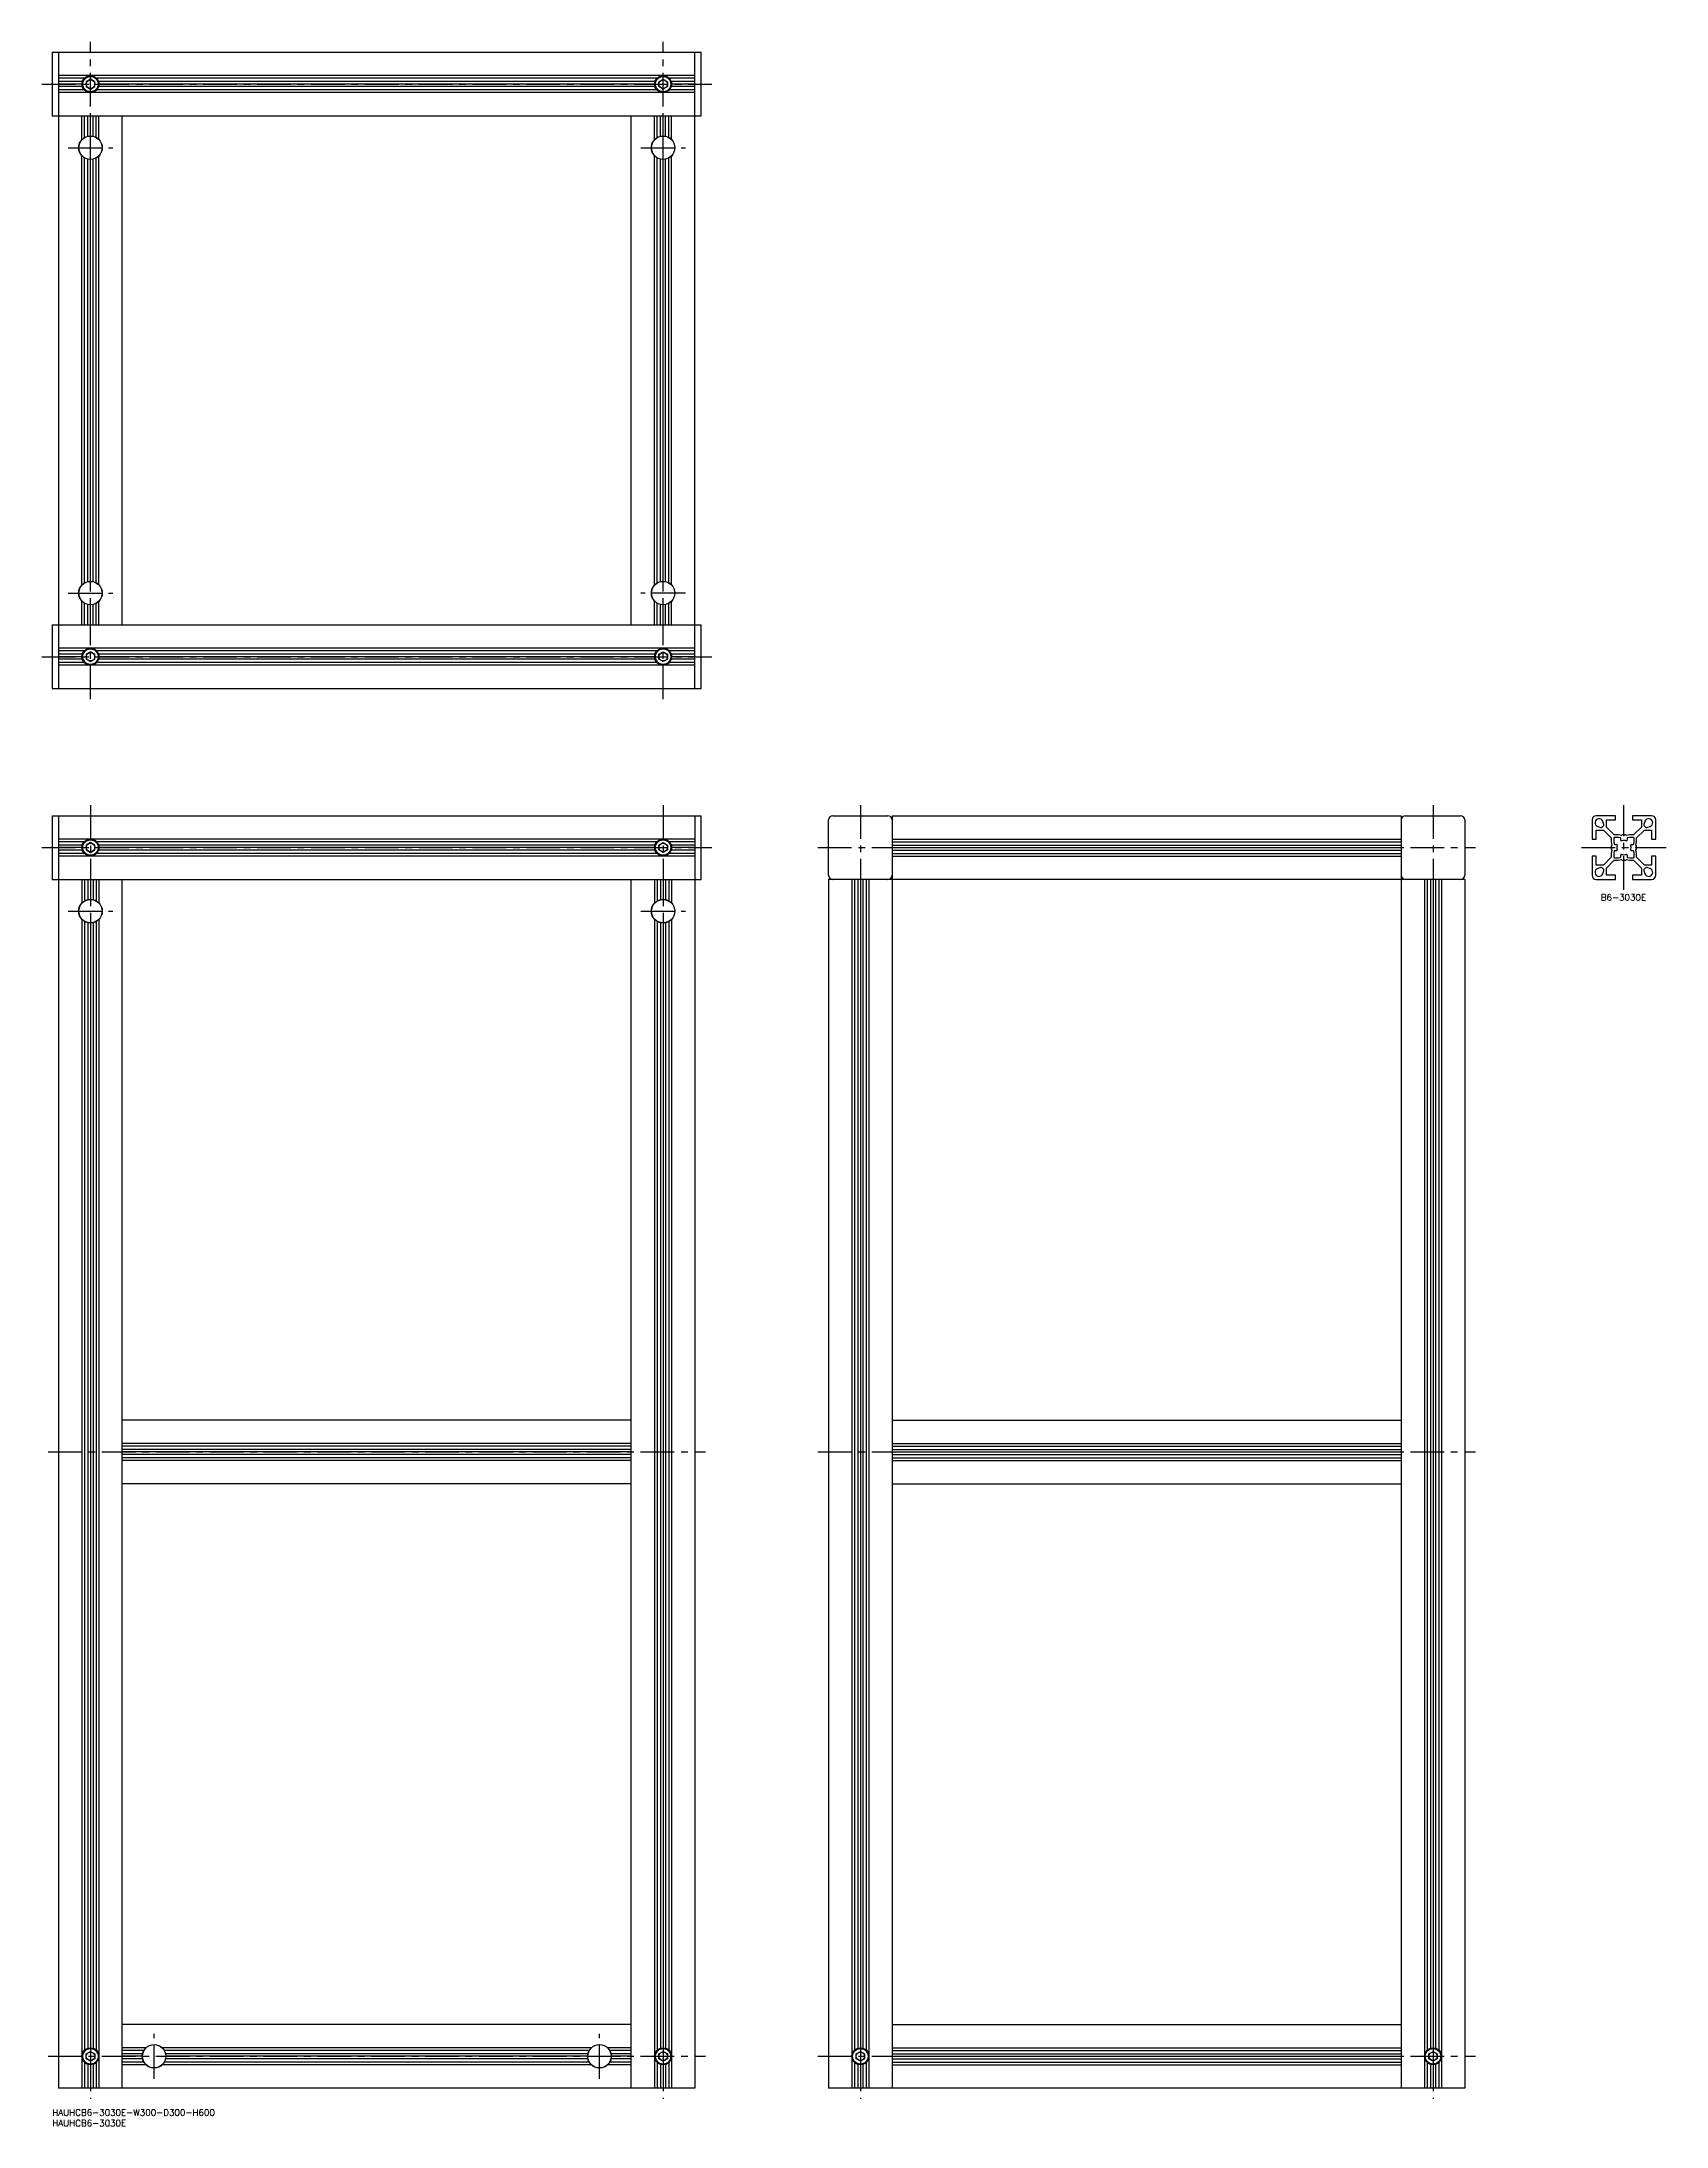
# Model space of a CAD drawing. Extents: x -5 to 761, y -8 to 975.
import ezdxf

# ---------------------------------------------------------------- set-up
doc = ezdxf.new("R2010")
doc.units = 0
doc.header["$LTSCALE"] = 0.5
doc.linetypes.add('CENTER', pattern=[50.8, 31.75, -6.35, 6.35, -6.35])
for name, color, linetype in [('MSM_CENTER', 1, 'CENTER'), ('MSM_CONTINUOUS', 7, 'CONTINUOUS'), ('MSM_NARROW', 5, 'CONTINUOUS'), ('MSM_PART_NUMBER', 7, 'CONTINUOUS')]:
    doc.layers.add(name, color=color, linetype=linetype)
doc.styles.get("Standard").update_dxf_attribs({"font": 'txt.shx', "height": 3, "bigfont": 'bigfont.shx'})

# ---------------------------------------------------------------- blocks, each defined once
blk = doc.blocks.new('*U8')
at = {"layer": 'MSM_PART_NUMBER'}
blk.add_text('HAUHCB6-3030E-W300-D300-H600', height=3, dxfattribs=at).set_placement((0, -3))
blk = doc.blocks.new('*U9')
at = {"layer": 'MSM_PART_NUMBER'}
blk.add_text('HAUHCB6-3030E', height=3, dxfattribs=at).set_placement((0, -8))
blk = doc.blocks.new('*U10')
at = {"layer": 'MSM_PART_NUMBER'}
blk.add_text('B6-3030E', height=3, dxfattribs=at).set_placement((730.13, 569.97))

msp = doc.modelspace()

# ---------------------------------------------------------------- linework, layer by layer
at = {"layer": 'MSM_CENTER'}
for p, q in [((18, 665), (18, 975)), ((288, 665), (288, 975)), ((-5, 955), (311, 955)), ((7.45, 925), (28.55, 925)), ((277.45, 925), (298.55, 925)), ((7.45, 715), (28.55, 715)), ((298.55, 715), (277.45, 715)), ((-5, 685), (311, 685)), ((18, 615), (18, 5)), ((288, 615), (288, 5)), ((381, 615), (381, 5)), ((651, 615), (651, 5)), ((741, 575), (741, 615)), ((-5, 595), (311, 595)), ((361, 595), (671, 595)), ((721, 595), (761, 595)), ((7.45, 565), (28.55, 565)), ((277.45, 565), (298.55, 565)), ((-2, 310), (308, 310)), ((361, 310), (671, 310)), ((48, 14.45), (48, 35.55)), ((258, 14.45), (258, 35.55)), ((-2, 25), (308, 25)), ((361, 25), (671, 25))]:
    msp.add_line(p, q, dxfattribs=at)
at = {"layer": 'MSM_CONTINUOUS'}
for p, q in [((0, 970), (306, 970)), ((0, 970), (0, 940)), ((3, 970), (3, 670)), ((303, 670), (303, 970)), ((306, 940), (306, 970)), ((303, 959), (3, 959)), ((15.09, 957.74), (3, 957.74)), ((14.18, 956.2), (3, 956.2)), ((14, 955), (3, 955)), ((14.18, 953.8), (3, 953.8)), ((18, 957.31), (16, 956.15)), ((16, 956.15), (16, 953.85)), ((16, 953.85), (18, 952.69)), ((20, 956.15), (18, 957.31)), ((18, 952.69), (20, 953.85)), ((20, 953.85), (20, 956.15)), ((285.09, 957.74), (20.91, 957.74)), ((284.18, 956.2), (21.82, 956.2)), ((284.18, 953.8), (21.82, 953.8)), ((284, 955), (22, 955)), ((286, 956.15), (288, 957.31)), ((286, 953.85), (286, 956.15)), ((288, 952.69), (286, 953.85)), ((288, 957.31), (290, 956.15)), ((290, 953.85), (288, 952.69)), ((290, 956.15), (290, 953.85)), ((303, 957.74), (290.91, 957.74)), ((303, 956.2), (291.82, 956.2)), ((303, 953.8), (291.82, 953.8)), ((303, 955), (292, 955)), ((15.09, 952.26), (3, 952.26)), ((303, 951), (3, 951)), ((285.09, 952.26), (20.91, 952.26)), ((303, 952.26), (290.91, 952.26)), ((0, 940), (306, 940)), ((14, 928.85), (14, 940)), ((15.26, 929.82), (15.26, 940)), ((16.8, 930.42), (16.8, 940)), ((18, 930.55), (18, 940)), ((19.2, 930.42), (19.2, 940)), ((20.74, 929.82), (20.74, 940)), ((22, 928.85), (22, 940)), ((33, 700), (33, 940)), ((273, 700), (273, 940)), ((284, 928.85), (284, 940)), ((285.26, 929.82), (285.26, 940)), ((286.8, 930.42), (286.8, 940)), ((288, 930.55), (288, 940)), ((289.2, 930.42), (289.2, 940)), ((290.74, 929.82), (290.74, 940)), ((292, 928.85), (292, 940)), ((15, 929.67), (15, 929.61)), ((21, 929.61), (21, 929.67)), ((285, 929.67), (285, 929.61)), ((291, 929.61), (291, 929.67)), ((14, 718.85), (14, 921.15)), ((15, 920.39), (15, 920.33)), ((15.26, 719.82), (15.26, 920.18)), ((16.8, 720.42), (16.8, 919.58)), ((18, 720.55), (18, 919.45)), ((19.2, 720.42), (19.2, 919.58)), ((20.74, 719.82), (20.74, 920.18)), ((21, 920.33), (21, 920.39)), ((22, 718.85), (22, 921.15)), ((284, 718.85), (284, 921.15)), ((285, 920.39), (285, 920.33)), ((285.26, 719.82), (285.26, 920.18)), ((286.8, 720.42), (286.8, 919.58)), ((288, 720.55), (288, 919.45)), ((289.2, 720.42), (289.2, 919.58)), ((290.74, 719.82), (290.74, 920.18)), ((291, 920.33), (291, 920.39)), ((292, 718.85), (292, 921.15)), ((15, 719.61), (15, 719.67)), ((21, 719.67), (21, 719.61)), ((285, 719.67), (285, 719.61)), ((291, 719.61), (291, 719.67)), ((14, 700), (14, 711.15)), ((15, 710.33), (15, 710.39)), ((15.26, 700), (15.26, 710.18)), ((16.8, 700), (16.8, 709.58)), ((18, 700), (18, 709.45)), ((19.2, 700), (19.2, 709.58)), ((20.74, 700), (20.74, 710.18)), ((21, 710.39), (21, 710.33)), ((22, 700), (22, 711.15)), ((284, 700), (284, 711.15)), ((285, 710.39), (285, 710.33)), ((285.26, 700), (285.26, 710.18)), ((286.8, 700), (286.8, 709.58)), ((288, 700), (288, 709.45)), ((289.2, 700), (289.2, 709.58)), ((290.74, 700), (290.74, 710.18)), ((291, 710.33), (291, 710.39)), ((292, 700), (292, 711.15)), ((0, 700), (0, 670)), ((0, 700), (306, 700)), ((306, 670), (306, 700)), ((303, 689), (3, 689)), ((15.09, 687.74), (3, 687.74)), ((14.18, 686.2), (3, 686.2)), ((14, 685), (3, 685)), ((14.18, 683.8), (3, 683.8)), ((15.09, 682.26), (3, 682.26)), ((303, 681), (3, 681)), ((18, 687.31), (16, 686.15)), ((16, 686.15), (16, 683.85)), ((16, 683.85), (18, 682.69)), ((20, 686.15), (18, 687.31)), ((18, 682.69), (20, 683.85)), ((20, 683.85), (20, 686.15)), ((285.09, 687.74), (20.91, 687.74)), ((285.09, 682.26), (20.91, 682.26)), ((284.18, 686.2), (21.82, 686.2)), ((284.18, 683.8), (21.82, 683.8)), ((284, 685), (22, 685)), ((286, 686.15), (288, 687.31)), ((286, 683.85), (286, 686.15)), ((288, 682.69), (286, 683.85)), ((288, 687.31), (290, 686.15)), ((290, 683.85), (288, 682.69)), ((290, 686.15), (290, 683.85)), ((303, 687.74), (290.91, 687.74)), ((303, 682.26), (290.91, 682.26)), ((303, 686.2), (291.82, 686.2)), ((303, 683.8), (291.82, 683.8)), ((303, 685), (292, 685)), ((0, 670), (306, 670)), ((0, 610), (0, 580)), ((0, 610), (306, 610)), ((3, 610), (3, 10)), ((303, 610), (303, 10)), ((306, 580), (306, 610)), ((368, 610), (394, 610)), ((396, 610), (396, 10)), ((396, 610), (636, 610)), ((636, 610), (636, 10)), ((638, 610), (664, 610)), ((737, 610), (728, 610)), ((737, 608), (737, 610)), ((754, 610), (745, 610)), ((745, 610), (745, 608)), ((366, 582), (366, 608)), ((666, 608), (666, 582)), ((726, 608), (726, 599)), ((728, 599), (728, 603.25)), ((728, 603.25), (731.34, 603.25)), ((728.64, 604.92), (729.66, 604.54)), ((731.46, 606.34), (731.08, 607.36)), ((731.34, 603.25), (735, 599.59)), ((732.75, 604.66), (732.75, 608)), ((732.75, 608), (737, 608)), ((736.41, 601), (732.75, 604.66)), ((738.26, 601), (736.41, 601)), ((738.36, 599.8), (736.5, 599.8)), ((739.8, 600.7), (738.26, 601)), ((739.26, 599.63), (738.41, 599.79)), ((740.25, 600.96), (739.8, 600.7)), ((741, 600.7), (740.55, 600.96)), ((741.45, 600.96), (741, 600.7)), ((742.2, 600.7), (741.75, 600.96)), ((743.74, 601), (742.2, 600.7)), ((743.59, 599.79), (742.74, 599.63)), ((745.5, 599.8), (743.64, 599.8)), ((745.59, 601), (743.74, 601)), ((745, 608), (749.25, 608)), ((749.25, 604.66), (745.59, 601)), ((747, 599.59), (750.66, 603.25)), ((749.25, 608), (749.25, 604.66)), ((750.92, 607.36), (750.54, 606.34)), ((750.66, 603.25), (754, 603.25)), ((752.34, 604.54), (753.36, 604.92)), ((754, 603.25), (754, 599)), ((756, 599), (756, 608)), ((303, 599), (3, 599)), ((15.09, 597.74), (3, 597.74)), ((14.18, 596.2), (3, 596.2)), ((14, 595), (3, 595)), ((14.18, 593.8), (3, 593.8)), ((15.09, 592.26), (3, 592.26)), ((303, 591), (3, 591)), ((18, 597.31), (16, 596.15)), ((16, 596.15), (16, 593.85)), ((16, 593.85), (18, 592.69)), ((20, 596.15), (18, 597.31)), ((18, 592.69), (20, 593.85)), ((20, 593.85), (20, 596.15)), ((285.09, 597.74), (20.91, 597.74)), ((285.09, 592.26), (20.91, 592.26)), ((284.18, 596.2), (21.82, 596.2)), ((284.18, 593.8), (21.82, 593.8)), ((284, 595), (22, 595)), ((286, 596.15), (288, 597.31)), ((286, 593.85), (286, 596.15)), ((288, 592.69), (286, 593.85)), ((288, 597.31), (290, 596.15)), ((290, 593.85), (288, 592.69)), ((290, 596.15), (290, 593.85)), ((303, 597.74), (290.91, 597.74)), ((303, 592.26), (290.91, 592.26)), ((303, 596.2), (291.82, 596.2)), ((303, 593.8), (291.82, 593.8)), ((303, 595), (292, 595)), ((396, 599), (636, 599)), ((396, 597.74), (636, 597.74)), ((396, 596.2), (636, 596.2)), ((396, 595), (636, 595)), ((396, 593.8), (636, 593.8)), ((396, 592.26), (636, 592.26)), ((396, 591), (636, 591)), ((726, 599), (728, 599)), ((726, 591), (726, 582)), ((728, 591), (726, 591)), ((728, 586.75), (728, 591)), ((735, 590.41), (731.34, 586.75)), ((735, 599.59), (735, 597.74)), ((735, 597.74), (735.3, 596.2)), ((735.3, 593.8), (735, 592.26)), ((735, 592.26), (735, 590.41)), ((735.3, 596.2), (735.04, 595.75)), ((735.04, 595.45), (735.3, 595)), ((735.3, 595), (735.04, 594.55)), ((735.04, 594.25), (735.3, 593.8)), ((736.2, 599.5), (736.2, 597.64)), ((736.2, 592.36), (736.2, 590.5)), ((736.21, 597.59), (736.37, 596.74)), ((736.37, 593.26), (736.21, 592.41)), ((736.5, 590.2), (738.36, 590.2)), ((736.66, 596.5), (737.5, 596.5)), ((737.5, 593.5), (736.66, 593.5)), ((738.41, 590.21), (739.26, 590.37)), ((739.5, 598.5), (739.5, 599.34)), ((739.5, 590.66), (739.5, 591.5)), ((742.5, 599.34), (742.5, 598.5)), ((742.5, 591.5), (742.5, 590.66)), ((742.74, 590.37), (743.59, 590.21)), ((743.64, 590.2), (745.5, 590.2)), ((744.5, 596.5), (745.34, 596.5)), ((745.34, 593.5), (744.5, 593.5)), ((745.63, 596.74), (745.79, 597.59)), ((745.79, 592.41), (745.63, 593.26)), ((745.8, 597.64), (745.8, 599.5)), ((745.8, 590.5), (745.8, 592.36)), ((746.7, 596.2), (747, 597.74)), ((746.96, 595.75), (746.7, 596.2)), ((746.7, 595), (746.96, 595.45)), ((746.96, 594.55), (746.7, 595)), ((746.7, 593.8), (746.96, 594.25)), ((747, 592.26), (746.7, 593.8)), ((747, 597.74), (747, 599.59)), ((747, 590.41), (747, 592.26)), ((750.66, 586.75), (747, 590.41)), ((754, 599), (756, 599)), ((754, 591), (754, 586.75)), ((756, 591), (754, 591)), ((756, 582), (756, 591)), ((0, 580), (306, 580)), ((14, 580), (14, 568.85)), ((15.26, 580), (15.26, 569.82)), ((16.8, 580), (16.8, 570.42)), ((18, 580), (18, 570.55)), ((19.2, 580), (19.2, 570.42)), ((20.74, 580), (20.74, 569.82)), ((22, 580), (22, 568.85)), ((33, 10), (33, 580)), ((273, 10), (273, 580)), ((284, 580), (284, 568.85)), ((285.26, 580), (285.26, 569.82)), ((286.8, 580), (286.8, 570.42)), ((288, 580), (288, 570.55)), ((289.2, 580), (289.2, 570.42)), ((290.74, 580), (290.74, 569.82)), ((292, 580), (292, 568.85)), ((666, 580), (366, 580)), ((366, 580), (366, 10)), ((377, 580), (377, 10)), ((378.26, 580), (378.26, 27.91)), ((379.8, 580), (379.8, 28.82)), ((381, 580), (381, 29)), ((382.2, 580), (382.2, 28.82)), ((383.74, 580), (383.74, 27.91)), ((385, 580), (385, 10)), ((647, 580), (647, 10)), ((648.26, 580), (648.26, 27.91)), ((649.8, 580), (649.8, 28.82)), ((651, 580), (651, 29)), ((652.2, 580), (652.2, 28.82)), ((653.74, 580), (653.74, 27.91)), ((655, 580), (655, 10)), ((666, 580), (666, 10)), ((731.34, 586.75), (728, 586.75)), ((728, 580), (737, 580)), ((729.66, 585.46), (728.64, 585.08)), ((731.08, 582.64), (731.46, 583.66)), ((732.75, 585.34), (736.41, 589)), ((732.75, 582), (732.75, 585.34)), ((737, 582), (732.75, 582)), ((736.41, 589), (738.26, 589)), ((737, 580), (737, 582)), ((738.26, 589), (739.8, 589.3)), ((739.8, 589.3), (740.25, 589.04)), ((740.55, 589.04), (741, 589.3)), ((741, 589.3), (741.45, 589.04)), ((741.75, 589.04), (742.2, 589.3)), ((742.2, 589.3), (743.74, 589)), ((743.74, 589), (745.59, 589)), ((749.25, 582), (745, 582)), ((745, 582), (745, 580)), ((745, 580), (754, 580)), ((745.59, 589), (749.25, 585.34)), ((749.25, 585.34), (749.25, 582)), ((750.54, 583.66), (750.92, 582.64)), ((754, 586.75), (750.66, 586.75)), ((753.36, 585.08), (752.34, 585.46)), ((14, 561.15), (14, 10)), ((15, 569.67), (15, 569.61)), ((15, 560.39), (15, 560.33)), ((21, 569.61), (21, 569.67)), ((21, 560.33), (21, 560.39)), ((22, 561.15), (22, 10)), ((284, 561.15), (284, 10)), ((285, 569.67), (285, 569.61)), ((285, 560.39), (285, 560.33)), ((291, 569.61), (291, 569.67)), ((291, 560.33), (291, 560.39)), ((292, 561.15), (292, 10)), ((15.26, 560.18), (15.26, 27.91)), ((16.8, 559.58), (16.8, 28.82)), ((18, 559.45), (18, 29)), ((19.2, 559.58), (19.2, 28.82)), ((20.74, 560.18), (20.74, 27.91)), ((285.26, 560.18), (285.26, 27.91)), ((286.8, 559.58), (286.8, 28.82)), ((288, 559.45), (288, 29)), ((289.2, 559.58), (289.2, 28.82)), ((290.74, 560.18), (290.74, 27.91)), ((273, 325), (33, 325)), ((396, 325), (636, 325)), ((273, 314), (33, 314)), ((273, 312.74), (33, 312.74)), ((273, 311.2), (33, 311.2)), ((273, 310), (33, 310)), ((273, 308.8), (33, 308.8)), ((273, 307.26), (33, 307.26)), ((273, 306), (33, 306)), ((396, 314), (636, 314)), ((396, 312.74), (636, 312.74)), ((396, 311.2), (636, 311.2)), ((396, 310), (636, 310)), ((396, 308.8), (636, 308.8)), ((396, 307.26), (636, 307.26)), ((396, 306), (636, 306)), ((273, 295), (33, 295)), ((396, 295), (636, 295)), ((273, 40), (33, 40)), ((396, 40), (636, 40)), ((15.26, 22.09), (15.26, 10)), ((16, 26.15), (18, 27.31)), ((16, 23.85), (16, 26.15)), ((18, 22.69), (16, 23.85)), ((16.8, 21.18), (16.8, 10)), ((18, 27.31), (20, 26.15)), ((20, 23.85), (18, 22.69)), ((18, 21), (18, 10)), ((19.2, 21.18), (19.2, 10)), ((20, 26.15), (20, 23.85)), ((20.74, 22.09), (20.74, 10)), ((44.15, 29), (33, 29)), ((43.18, 27.74), (33, 27.74)), ((42.58, 26.2), (33, 26.2)), ((42.45, 25), (33, 25)), ((42.58, 23.8), (33, 23.8)), ((43.18, 22.26), (33, 22.26)), ((44.15, 21), (33, 21)), ((43.39, 28), (43.33, 28)), ((43.33, 22), (43.39, 22)), ((254.15, 29), (51.85, 29)), ((254.15, 21), (51.85, 21)), ((52.67, 28), (52.61, 28)), ((52.61, 22), (52.67, 22)), ((253.18, 27.74), (52.82, 27.74)), ((253.18, 22.26), (52.82, 22.26)), ((252.58, 26.2), (53.42, 26.2)), ((252.58, 23.8), (53.42, 23.8)), ((252.45, 25), (53.55, 25)), ((253.39, 28), (253.33, 28)), ((253.33, 22), (253.39, 22)), ((273, 29), (261.85, 29)), ((273, 21), (261.85, 21)), ((262.67, 28), (262.61, 28)), ((262.61, 22), (262.67, 22)), ((273, 27.74), (262.82, 27.74)), ((273, 22.26), (262.82, 22.26)), ((273, 26.2), (263.42, 26.2)), ((273, 23.8), (263.42, 23.8)), ((273, 25), (263.55, 25)), ((285.26, 22.09), (285.26, 10)), ((286, 26.15), (288, 27.31)), ((286, 23.85), (286, 26.15)), ((288, 22.69), (286, 23.85)), ((286.8, 21.18), (286.8, 10)), ((288, 27.31), (290, 26.15)), ((290, 23.85), (288, 22.69)), ((288, 21), (288, 10)), ((289.2, 21.18), (289.2, 10)), ((290, 26.15), (290, 23.85)), ((290.74, 22.09), (290.74, 10)), ((378.26, 22.09), (378.26, 10)), ((379, 26.15), (381, 27.31)), ((379, 23.85), (379, 26.15)), ((381, 22.69), (379, 23.85)), ((379.8, 21.18), (379.8, 10)), ((381, 27.31), (383, 26.15)), ((383, 23.85), (381, 22.69)), ((381, 21), (381, 10)), ((382.2, 21.18), (382.2, 10)), ((383, 26.15), (383, 23.85)), ((383.74, 22.09), (383.74, 10)), ((396, 29), (636, 29)), ((396, 27.74), (636, 27.74)), ((396, 26.2), (636, 26.2)), ((396, 25), (636, 25)), ((396, 23.8), (636, 23.8)), ((396, 22.26), (636, 22.26)), ((396, 21), (636, 21)), ((648.26, 22.09), (648.26, 10)), ((649, 26.15), (651, 27.31)), ((649, 23.85), (649, 26.15)), ((651, 22.69), (649, 23.85)), ((649.8, 21.18), (649.8, 10)), ((651, 27.31), (653, 26.15)), ((653, 23.85), (651, 22.69)), ((651, 21), (651, 10)), ((652.2, 21.18), (652.2, 10)), ((653, 26.15), (653, 23.85)), ((653.74, 22.09), (653.74, 10)), ((303, 10), (3, 10)), ((666, 10), (366, 10))]:
    msp.add_line(p, q, dxfattribs=at)
for centre, radius in [((18, 955), 4), ((18, 955), 3.63), ((18, 955), 2), ((288, 955), 4), ((288, 955), 3.63), ((288, 955), 2), ((18, 925), 5.55), ((18, 925), 5.5), ((288, 925), 5.55), ((288, 925), 5.5), ((18, 715), 5.55), ((18, 715), 5.5), ((288, 715), 5.55), ((288, 715), 5.5), ((18, 685), 4), ((18, 685), 3.63), ((288, 685), 4), ((288, 685), 3.63), ((18, 685), 2), ((288, 685), 2), ((18, 595), 4), ((18, 595), 3.63), ((18, 595), 2), ((288, 595), 4), ((288, 595), 3.63), ((288, 595), 2), ((18, 565), 5.55), ((18, 565), 5.5), ((288, 565), 5.55), ((288, 565), 5.5), ((48, 25), 5.55), ((48, 25), 5.5), ((258, 25), 5.55), ((258, 25), 5.5), ((18, 25), 4), ((18, 25), 3.63), ((18, 25), 2), ((288, 25), 4), ((288, 25), 3.63), ((288, 25), 2), ((381, 25), 4), ((381, 25), 3.63), ((381, 25), 2), ((651, 25), 4), ((651, 25), 3.63), ((651, 25), 2)]:
    msp.add_circle(centre, radius, dxfattribs=at)
for centre, radius, start, end in [((368, 608), 2, 90, 180), ((394, 608), 2, 0, 90), ((638, 608), 2, 90, 180), ((664, 608), 2, 0, 90), ((728, 608), 2, 90, 180), ((754, 608), 2, 0, 90), ((729.3, 606.7), 1.9, 20.37568, 249.62432), ((730.15, 605.85), 1.4, 249.62432, 20.37568), ((736.5, 599.5), 0.3, 90, 180), ((738.36, 599.5), 0.3, 79, 90), ((739.2, 599.34), 0.3, 0, 79), ((740.4, 600.7), 0.3, 60, 120), ((741.6, 600.7), 0.3, 60, 120), ((742.8, 599.34), 0.3, 101, 180), ((743.64, 599.5), 0.3, 90, 101), ((745.5, 599.5), 0.3, 0, 90), ((751.85, 605.85), 1.4, 159.62432, 290.37568), ((752.7, 606.7), 1.9, 290.37568, 159.62432), ((735.3, 595.6), 0.3, 150, 210), ((735.3, 594.4), 0.3, 150, 210), ((736.5, 597.64), 0.3, 180, 191), ((736.5, 592.36), 0.3, 169, 180), ((736.5, 590.5), 0.3, 180, 270), ((736.66, 596.8), 0.3, 191, 270), ((736.66, 593.2), 0.3, 90, 169), ((737.5, 596.2), 0.3, 341.07536, 90), ((737.5, 593.8), 0.3, 270, 18.92464), ((741, 595), 3.4, 161.07536, 198.92464), ((738.36, 590.5), 0.3, 270, 281), ((739.2, 590.66), 0.3, 281, 0), ((739.8, 598.5), 0.3, 180, 288.92464), ((739.8, 591.5), 0.3, 71.07536, 180), ((741, 595), 3.4, 71.07536, 108.92464), ((741, 595), 3.4, 251.07536, 288.92464), ((742.2, 598.5), 0.3, 251.07536, 0), ((742.2, 591.5), 0.3, 0, 108.92464), ((742.8, 590.66), 0.3, 180, 259), ((743.64, 590.5), 0.3, 259, 270), ((744.5, 596.2), 0.3, 90, 198.92464), ((744.5, 593.8), 0.3, 161.07536, 270), ((741, 595), 3.4, 341.07536, 18.92464), ((745.34, 596.8), 0.3, 270, 349), ((745.34, 593.2), 0.3, 11, 90), ((745.5, 590.5), 0.3, 270, 0), ((745.5, 597.64), 0.3, 349, 0), ((745.5, 592.36), 0.3, 0, 11), ((746.7, 595.6), 0.3, 330, 30), ((746.7, 594.4), 0.3, 330, 30), ((368, 582), 2, 180, 270), ((394, 582), 2, 270, 0), ((638, 582), 2, 180, 270), ((664, 582), 2, 270, 0), ((728, 582), 2, 180, 270), ((729.3, 583.3), 1.9, 110.37568, 339.62432), ((730.15, 584.15), 1.4, 339.62432, 110.37568), ((740.4, 589.3), 0.3, 240, 300), ((741.6, 589.3), 0.3, 240, 300), ((751.85, 584.15), 1.4, 69.62432, 200.37568), ((752.7, 583.3), 1.9, 200.37568, 69.62432), ((754, 582), 2, 270, 0)]:
    msp.add_arc(centre, radius, start, end, dxfattribs=at)
at = {"layer": 'MSM_NARROW'}
for p, q in [((15.54, 929.98), (15.54, 929.92)), ((20.46, 929.98), (20.46, 929.92)), ((285.54, 929.98), (285.54, 929.92)), ((290.46, 929.98), (290.46, 929.92)), ((15.54, 920.08), (15.54, 920.02)), ((20.46, 920.08), (20.46, 920.02)), ((285.54, 920.08), (285.54, 920.02)), ((290.46, 920.08), (290.46, 920.02)), ((15.54, 719.98), (15.54, 719.92)), ((20.46, 719.98), (20.46, 719.92)), ((285.54, 719.98), (285.54, 719.92)), ((290.46, 719.98), (290.46, 719.92)), ((15.54, 710.08), (15.54, 710.02)), ((20.46, 710.08), (20.46, 710.02)), ((285.54, 710.08), (285.54, 710.02)), ((290.46, 710.08), (290.46, 710.02)), ((15.54, 569.98), (15.54, 569.92)), ((20.46, 569.98), (20.46, 569.92)), ((285.54, 569.98), (285.54, 569.92)), ((290.46, 569.98), (290.46, 569.92)), ((15.54, 560.08), (15.54, 560.02)), ((20.46, 560.08), (20.46, 560.02)), ((285.54, 560.08), (285.54, 560.02)), ((290.46, 560.08), (290.46, 560.02)), ((43.02, 27.46), (43.08, 27.46)), ((43.02, 22.54), (43.08, 22.54)), ((52.92, 27.46), (52.98, 27.46)), ((52.92, 22.54), (52.98, 22.54)), ((253.02, 27.46), (253.08, 27.46)), ((253.02, 22.54), (253.08, 22.54)), ((262.92, 27.46), (262.98, 27.46)), ((262.92, 22.54), (262.98, 22.54))]:
    msp.add_line(p, q, dxfattribs=at)

# ---------------------------------------------------------------- block references
at = {"layer": 'MSM_CONTINUOUS'}
for name in ['*U10', '*U8', '*U9']:
    msp.add_blockref(name, (0, 0), dxfattribs=at)

doc.saveas('drawing.dxf')
